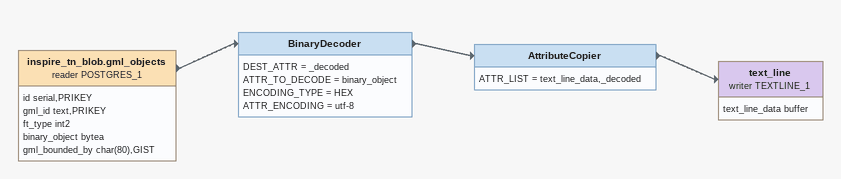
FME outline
inspire_tn_blob.gml_objects (reader POSTGRES_1)
    attributes: id serial,PRIKEY, gml_id text,PRIKEY, ft_type int2, binary_object bytea, gml_bounded_by char(80),GIST
    -> BinaryDecoder
BinaryDecoder
    DEST_ATTR = _decoded
    ATTR_TO_DECODE = binary_object
    ENCODING_TYPE = HEX
    ATTR_ENCODING = utf-8
    -> AttributeCopier
AttributeCopier
    ATTR_LIST = text_line_data,_decoded
    -> text_line (writer TEXTLINE_1)
text_line (writer TEXTLINE_1)
    attributes: text_line_data buffer
